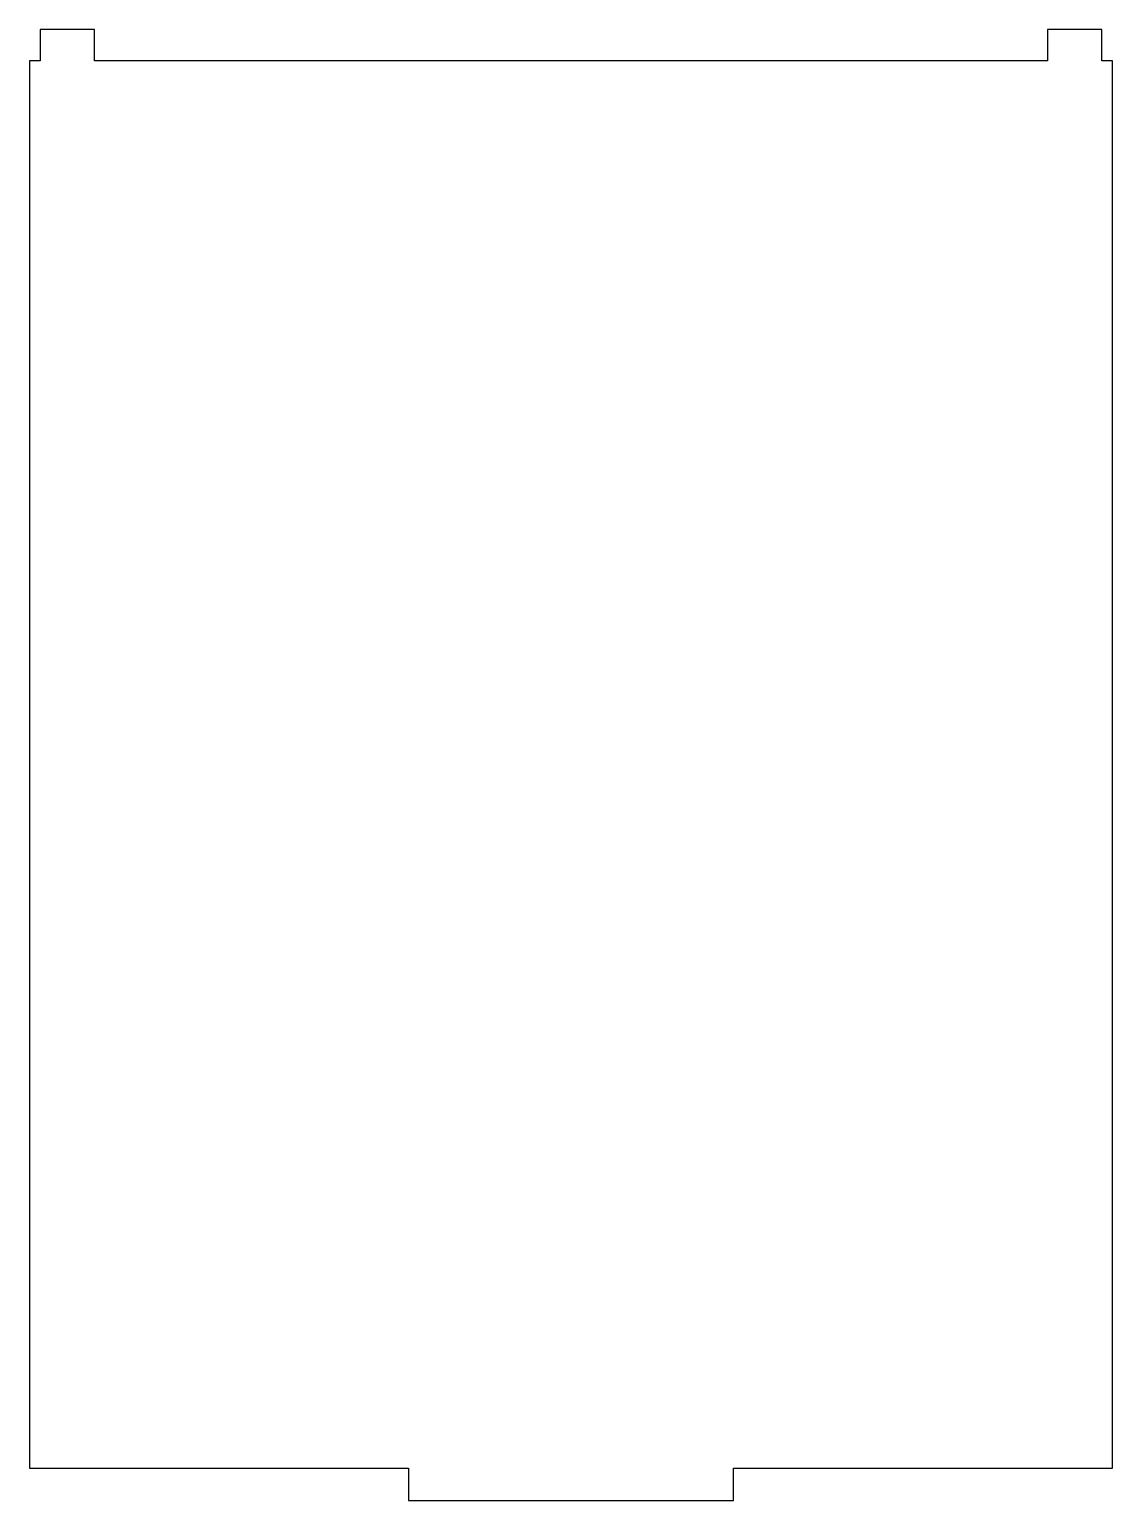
# Model space of a CAD drawing. Header units: millimetres. Extents: x 0 to 100, y -3 to 133.
import ezdxf

# ---------------------------------------------------------------- set-up
doc = ezdxf.new("R2010")
doc.units = ezdxf.units.MM

msp = doc.modelspace()

# ---------------------------------------------------------------- linework, layer by layer
at = {"color": 7, "linetype": 'Continuous', "lineweight": 25}
for p, q in [((1, 132.9), (1, 130)), ((6, 132.9), (1, 132.9)), ((6, 130), (6, 132.9)), ((94, 132.9), (94, 130)), ((99, 132.9), (94, 132.9)), ((99, 130), (99, 132.9)), ((0, 130), (0, 0)), ((1, 130), (0, 130)), ((94, 130), (6, 130)), ((100, 130), (99, 130)), ((100, 0), (100, 130)), ((0, 0), (35, 0)), ((35, 0), (35, -3)), ((65, 0), (100, 0)), ((65, -3), (65, 0)), ((35, -3), (65, -3))]:
    msp.add_line(p, q, dxfattribs=at)

doc.saveas('drawing.dxf')
